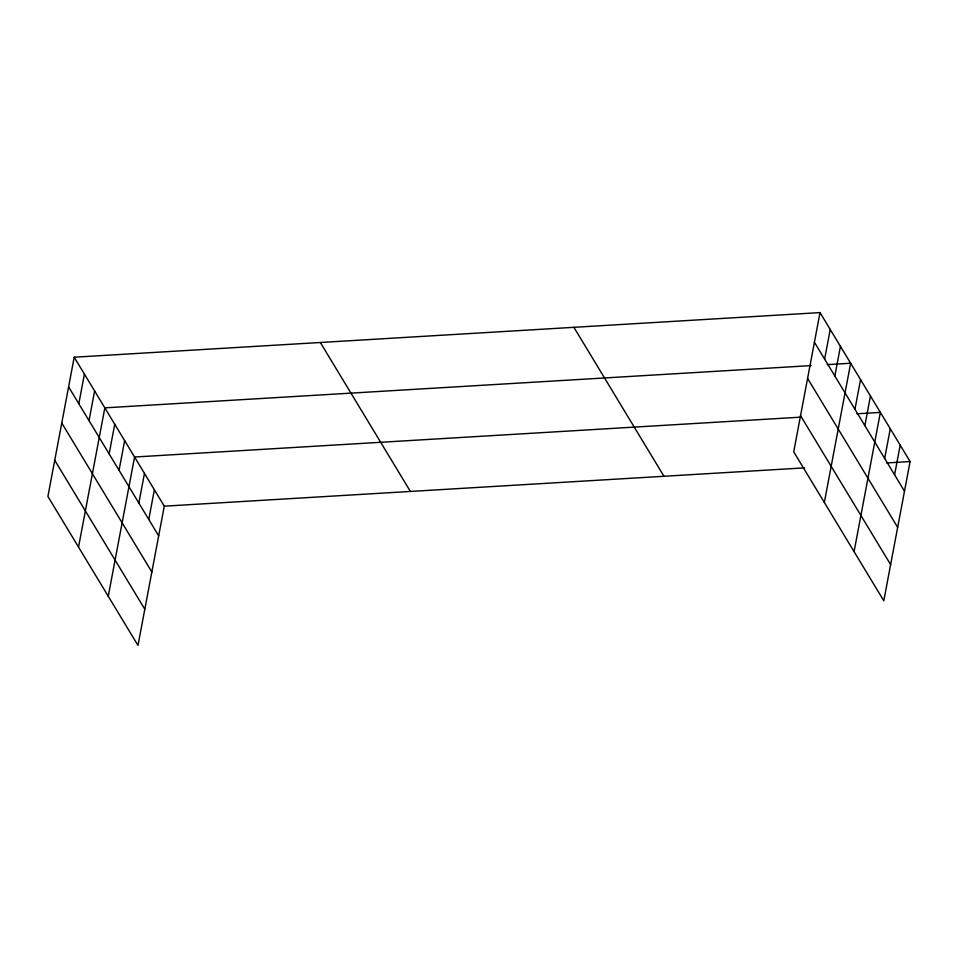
<?xml version="1.0" encoding="UTF-8"?>
<svg xmlns="http://www.w3.org/2000/svg" width="958" height="958" viewBox="0 0 958 958"><rect width="100%" height="100%" fill="white"/><g stroke="black" fill="none" stroke-linecap="round" stroke-linejoin="round"><path stroke-width="1.44" d="M74.209 357.214L47.9 496.448L137.976 645.405L164.285 506.171L74.209 357.214L820.024 312.595L910.1 461.552L883.791 600.786L793.715 451.829L820.024 312.595M78.819 403.749L84.412 374.099M89.022 420.634L94.626 390.972M78.532 547.09L104.841 407.857L811.091 365.609M109.14 453.9L114.744 424.25M119.055 470.282L124.648 440.632M108.254 596.247L134.563 457.014L801.259 417.125M138.862 503.058L144.466 473.408M148.777 519.44L154.382 489.789M824.622 359.13L830.227 329.48M834.837 376.015L840.441 346.353M824.335 502.471L850.644 363.238L827.209 364.639M854.955 409.282L860.559 379.619M864.858 425.663L870.463 396.013M854.069 551.628L880.378 412.395L856.931 413.796M884.677 458.439L890.281 428.777M894.592 474.821L900.197 445.171M164.285 506.171L804.624 467.863M886.665 462.954L910.1 461.552M814.42 342.245L904.496 491.203M807.582 378.41L897.67 527.367M800.541 415.664L890.629 564.621M573.902 327.313L663.978 476.282M320.331 342.485L410.407 491.454M68.605 386.864L158.681 535.821M61.767 423.029L151.855 571.986M54.738 460.283L144.814 609.24"/></g></svg>
